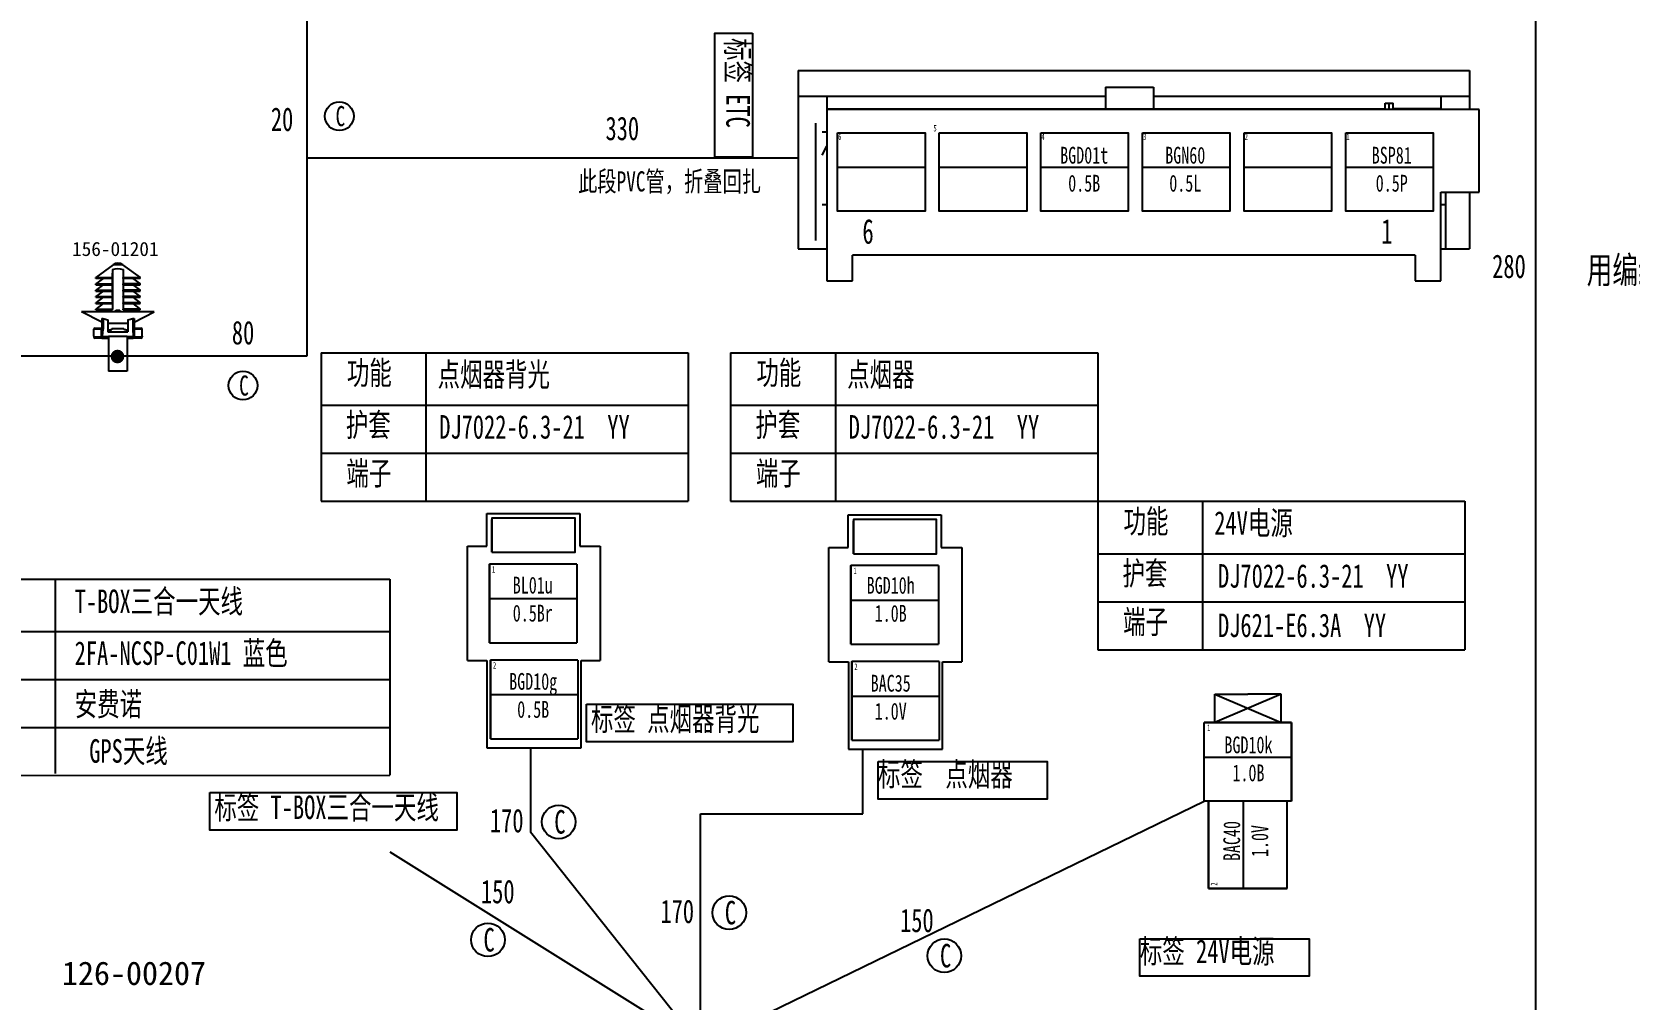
# Model space of a CAD drawing. Header units: millimetres. Extents: x 1543 to 5748, y 1576 to 2417.
# Drawn here: x 4162.4 to 4399.9, y 2017.8 to 2161.8 of the extents above; entities that cross this region are included whole.
import ezdxf

# ---------------------------------------------------------------- set-up
doc = ezdxf.new("R2010")
doc.units = ezdxf.units.MM
doc.layers.get('0').update_dxf_attribs({"lineweight": 25})
doc.layers.add('11文本层', color=255, linetype='Continuous')
for name, color, linetype, lineweight in [('1轮廓实线层', 7, 'Continuous', 50), ('5剖面线层', 1, 'Continuous', 25), ('6文字层', 3, 'Continuous', 25), ('_0', 7, 'Continuous', 25)]:
    doc.layers.add(name, color=color, linetype=linetype, lineweight=lineweight)
doc.styles.add('HZ', font='SimSun.ttf', dxfattribs={"width": 0.67, "height": 4})
doc.styles.get("Standard").update_dxf_attribs({"font": ''})
doc.styles.add('仿宋体', font='', dxfattribs={"width": 0.7, "height": 3.5})
doc.styles.add('仿宋体GB2312', font='', dxfattribs={"width": 0.7})
doc.styles.add('标准', font='fangsong.ttf', dxfattribs={"width": 0.7, "height": 3.5})
doc.styles.get('Standard').set_extended_font_data('SimSun')
doc.styles.get('仿宋体').set_extended_font_data('SimSun')
doc.styles.get('仿宋体GB2312').set_extended_font_data('SimSun')

msp = doc.modelspace()

# ---------------------------------------------------------------- hatches: boundary and pattern name
at = {"layer": '5剖面线层', "linetype": 'ByBlock', "lineweight": -2}
h = msp.add_hatch(color=1, dxfattribs=at)
h.dxf.hatch_style = 1
edge = h.paths.add_edge_path()
edge.add_ellipse((4175.1, 2113.47), major_axis=(0, -1.02), ratio=1, start_angle=0, end_angle=360, ccw=False)

# ---------------------------------------------------------------- linework, layer by layer
at = {"linetype": 'ByBlock', "lineweight": -3}
msp.add_line((4276.34, 2156.03), (4276.34, 2129.49), dxfattribs=at)
for p, q in [((4276.34, 2156.03), (4376.18, 2156.03)), ((4376.18, 2156.03), (4376.18, 2150.25)), ((4276.34, 2152.24), (4322.06, 2152.24)), ((4280.6, 2152.24), (4280.6, 2124.75)), ((4322.06, 2153.57), (4322.06, 2150.35)), ((4322.06, 2153.57), (4329.16, 2153.57)), ((4329.16, 2153.57), (4329.16, 2150.35)), ((4329.16, 2152.24), (4376.18, 2152.24)), ((4371.92, 2152.24), (4371.92, 2150.25)), ((4280.6, 2150.35), (4363.62, 2150.35)), ((4377.6, 2150.25), (4280.6, 2150.25)), ((4363.62, 2151.2), (4364.81, 2151.2)), ((4363.62, 2150.25), (4363.62, 2151.2)), ((4364.21, 2150.25), (4364.21, 2151.2)), ((4364.81, 2150.25), (4364.81, 2151.2)), ((4371.92, 2150.35), (4364.81, 2150.35)), ((4377.6, 2137.93), (4377.6, 2150.25)), ((4278.95, 2130.75), (4278.95, 2148.19)), ((4279.89, 2146.93), (4280.6, 2146.93)), ((4279.89, 2143.43), (4280.6, 2144.8)), ((4295.21, 2141.58), (4282.21, 2141.58)), ((4310.32, 2141.58), (4297.32, 2141.58)), ((4325.44, 2141.58), (4312.44, 2141.58)), ((4340.56, 2141.58), (4327.56, 2141.58)), ((4355.67, 2141.58), (4342.67, 2141.58)), ((4370.79, 2141.58), (4357.79, 2141.58)), ((4371.92, 2137.93), (4377.6, 2137.93)), ((4371.92, 2124.75), (4371.92, 2137.93)), ((4372.63, 2137.93), (4372.63, 2129.49)), ((4376.18, 2137.93), (4376.18, 2129.49)), ((4280.6, 2136.03), (4279.89, 2136.03)), ((4372.63, 2136.03), (4371.92, 2136.03)), ((4276.34, 2129.49), (4280.6, 2129.49)), ((4284.4, 2124.75), (4284.4, 2128.54)), ((4368.12, 2128.54), (4284.4, 2128.54)), ((4368.12, 2128.54), (4368.12, 2124.75)), ((4371.92, 2129.49), (4376.18, 2129.49)), ((4280.6, 2124.75), (4284.4, 2124.75)), ((4368.12, 2124.75), (4371.92, 2124.75)), ((4230.44, 2082.64), (4230.44, 2070.87)), ((4230.44, 2082.64), (4243.44, 2082.64)), ((4230.44, 2070.87), (4230.44, 2082.57)), ((4243.44, 2082.57), (4243.44, 2070.87)), ((4284.19, 2082.43), (4284.19, 2070.66)), ((4284.19, 2082.43), (4297.19, 2082.43)), ((4284.19, 2070.66), (4284.19, 2082.36)), ((4297.19, 2082.36), (4297.19, 2070.66)), ((4230.44, 2077.44), (4243.44, 2077.44)), ((4284.19, 2077.23), (4297.19, 2077.23)), ((4230.44, 2070.87), (4243.44, 2070.87)), ((4284.19, 2070.66), (4297.19, 2070.66)), ((4230.57, 2068.35), (4230.57, 2056.59)), ((4230.57, 2068.35), (4243.57, 2068.35)), ((4230.57, 2056.59), (4230.57, 2068.29)), ((4243.57, 2068.29), (4243.57, 2056.59)), ((4284.32, 2068.14), (4284.32, 2056.38)), ((4284.32, 2068.14), (4297.32, 2068.14)), ((4284.32, 2056.38), (4284.32, 2068.08)), ((4297.32, 2068.08), (4297.32, 2056.38)), ((4230.57, 2063.15), (4243.57, 2063.15)), ((4284.32, 2062.94), (4297.32, 2062.94)), ((4338.3, 2059.01), (4338.3, 2063.22)), ((4338.3, 2063.22), (4343.22, 2063.22)), ((4338.3, 2063.22), (4348.15, 2059.01)), ((4348.15, 2063.22), (4338.3, 2059.01)), ((4348.15, 2063.22), (4343.22, 2063.22)), ((4348.15, 2059.01), (4348.15, 2063.22)), ((4336.72, 2047.31), (4336.72, 2059.01)), ((4336.72, 2059.01), (4349.72, 2059.01)), ((4349.72, 2059.01), (4336.72, 2059.01)), ((4338.3, 2059.01), (4348.15, 2059.01)), ((4349.72, 2047.31), (4349.72, 2059.01)), ((4349.72, 2059.01), (4349.72, 2047.31)), ((4230.57, 2056.59), (4243.57, 2056.59)), ((4284.32, 2056.38), (4297.32, 2056.38)), ((4349.72, 2053.81), (4336.72, 2053.81)), ((4349.72, 2047.31), (4336.72, 2047.31)), ((4337.37, 2047.31), (4337.37, 2034.31)), ((4337.37, 2034.31), (4337.37, 2047.31)), ((4349.07, 2047.31), (4337.37, 2047.31)), ((4337.37, 2047.31), (4337.37, 2034.31)), ((4342.57, 2034.31), (4342.57, 2047.31)), ((4349.07, 2034.31), (4349.07, 2047.31)), ((4349.07, 2034.31), (4337.37, 2034.31)), ((4337.37, 2034.31), (4349.07, 2034.31))]:
    msp.add_line(p, q)
at = {"color": 1}
for p, q in [((4174.44, 2127.14), (4171.86, 2125.21)), ((4174.38, 2126.41), (4174.38, 2125.21)), ((4175.16, 2127.14), (4174.44, 2127.14)), ((4175.87, 2127.14), (4175.16, 2127.14)), ((4175.87, 2127.14), (4178.46, 2125.21)), ((4175.94, 2126.41), (4175.94, 2125.21)), ((4171.86, 2125.21), (4174.38, 2125.21)), ((4171.86, 2125.09), (4171.86, 2125.21)), ((4174.38, 2125.09), (4171.86, 2125.09)), ((4172.95, 2125.09), (4171.86, 2124.28)), ((4171.86, 2124.28), (4174.38, 2124.28)), ((4171.86, 2124.16), (4171.86, 2124.28)), ((4172.95, 2124.16), (4171.86, 2123.34)), ((4171.86, 2124.16), (4174.38, 2124.16)), ((4172.95, 2125.09), (4172.3, 2125.09)), ((4172.95, 2124.16), (4172.3, 2124.16)), ((4174.38, 2125.39), (4174.38, 2125.88)), ((4174.38, 2125.39), (4174.38, 2124.28)), ((4174.38, 2125.09), (4174.38, 2125.21)), ((4174.38, 2124.46), (4174.38, 2124.94)), ((4174.38, 2124.46), (4174.38, 2123.34)), ((4174.38, 2124.16), (4174.38, 2124.28)), ((4174.38, 2123.52), (4174.38, 2124.01)), ((4175.94, 2125.21), (4178.46, 2125.21)), ((4175.94, 2125.09), (4175.94, 2125.21)), ((4175.94, 2125.09), (4175.94, 2124.28)), ((4178.46, 2125.09), (4175.94, 2125.09)), ((4175.94, 2124.16), (4175.94, 2124.28)), ((4178.46, 2124.28), (4175.94, 2124.28)), ((4175.94, 2124.16), (4175.94, 2123.34)), ((4175.94, 2124.16), (4178.46, 2124.16)), ((4177.36, 2125.09), (4178.46, 2124.28)), ((4177.36, 2124.16), (4178.46, 2123.34)), ((4178.46, 2125.09), (4178.46, 2125.21)), ((4178.46, 2124.16), (4178.46, 2124.28)), ((4171.86, 2123.34), (4174.38, 2123.34)), ((4171.86, 2123.22), (4171.86, 2123.34)), ((4172.95, 2123.22), (4171.86, 2122.4)), ((4171.86, 2123.22), (4174.38, 2123.22)), ((4171.86, 2122.4), (4174.38, 2122.4)), ((4171.86, 2122.28), (4171.86, 2122.4)), ((4172.95, 2122.28), (4171.86, 2121.47)), ((4171.86, 2122.28), (4174.38, 2122.28)), ((4171.86, 2121.47), (4174.38, 2121.47)), ((4171.86, 2121.35), (4171.86, 2121.47)), ((4172.95, 2121.35), (4171.86, 2120.53)), ((4171.86, 2121.35), (4174.38, 2121.35)), ((4172.95, 2123.22), (4172.3, 2123.22)), ((4172.95, 2122.28), (4172.3, 2122.28)), ((4172.95, 2121.35), (4172.3, 2121.35)), ((4174.38, 2123.52), (4174.38, 2122.4)), ((4174.38, 2123.22), (4174.38, 2123.34)), ((4174.38, 2122.58), (4174.38, 2123.07)), ((4174.38, 2122.58), (4174.38, 2121.47)), ((4174.38, 2122.28), (4174.38, 2122.4)), ((4174.38, 2121.65), (4174.38, 2122.14)), ((4174.38, 2121.65), (4174.38, 2120.53)), ((4174.38, 2121.35), (4174.38, 2121.47)), ((4175.94, 2123.22), (4175.94, 2123.34)), ((4178.46, 2123.34), (4175.94, 2123.34)), ((4175.94, 2123.22), (4175.94, 2122.4)), ((4175.94, 2123.22), (4178.46, 2123.22)), ((4175.94, 2122.28), (4175.94, 2122.4)), ((4178.46, 2122.4), (4175.94, 2122.4)), ((4175.94, 2122.28), (4175.94, 2121.47)), ((4175.94, 2122.28), (4178.46, 2122.28)), ((4175.94, 2121.35), (4175.94, 2121.47)), ((4178.46, 2121.47), (4175.94, 2121.47)), ((4175.94, 2121.35), (4175.94, 2120.53)), ((4175.94, 2121.35), (4178.46, 2121.35)), ((4177.36, 2123.22), (4178.46, 2122.4)), ((4177.36, 2122.28), (4178.46, 2121.47)), ((4177.36, 2121.35), (4178.46, 2120.53)), ((4178.46, 2123.22), (4178.46, 2123.34)), ((4178.46, 2122.28), (4178.46, 2122.4)), ((4178.46, 2121.35), (4178.46, 2121.47)), ((4180.56, 2120.11), (4169.76, 2120.11)), ((4172.76, 2118.58), (4169.76, 2120.11)), ((4171.86, 2120.53), (4174.38, 2120.53)), ((4171.86, 2120.41), (4171.86, 2120.53)), ((4171.86, 2120.41), (4174.38, 2120.41)), ((4173.36, 2120.41), (4172.3, 2120.41)), ((4172.76, 2119.14), (4172.95, 2119.14)), ((4172.76, 2119.14), (4172.76, 2117.71)), ((4172.95, 2119.14), (4172.95, 2117.71)), ((4173.24, 2120.29), (4173.24, 2120.11)), ((4173.3, 2120.35), (4173.38, 2120.35)), ((4173.36, 2120.35), (4173.36, 2120.41)), ((4173.38, 2120.11), (4173.38, 2120.35)), ((4173.66, 2118.93), (4173.66, 2117.13)), ((4174.16, 2120.11), (4174.16, 2120.41)), ((4174.38, 2120.41), (4174.38, 2120.53)), ((4174.86, 2120.29), (4174.86, 2120.35)), ((4174.86, 2120.35), (4175.46, 2120.35)), ((4174.86, 2120.29), (4174.86, 2120.11)), ((4174.86, 2120.29), (4175.46, 2120.29)), ((4175.46, 2120.29), (4175.46, 2120.35)), ((4175.46, 2120.29), (4175.46, 2120.11)), ((4175.94, 2120.41), (4175.94, 2120.53)), ((4178.46, 2120.53), (4175.94, 2120.53)), ((4175.94, 2120.41), (4178.46, 2120.41)), ((4176.12, 2120.41), (4176.1, 2120.11)), ((4176.66, 2118.93), (4176.66, 2117.13)), ((4176.93, 2120.11), (4176.93, 2120.35)), ((4176.93, 2120.35), (4177.02, 2120.35)), ((4176.96, 2120.35), (4176.96, 2120.41)), ((4177.08, 2120.29), (4177.08, 2120.11)), ((4177.37, 2119.14), (4177.56, 2119.14)), ((4177.37, 2119.14), (4177.37, 2117.71)), ((4177.56, 2118.58), (4180.56, 2120.11)), ((4177.56, 2119.14), (4177.56, 2117.7)), ((4178.46, 2120.41), (4178.46, 2120.53)), ((4172.69, 2117.53), (4171.56, 2117.53)), ((4171.56, 2116.51), (4171.56, 2117.53)), ((4171.56, 2116.51), (4171.56, 2116.39)), ((4171.74, 2117.71), (4172.76, 2117.71)), ((4172.69, 2117.53), (4172.89, 2117.53)), ((4172.69, 2117.53), (4172.69, 2116.51)), ((4172.69, 2116.51), (4172.69, 2116.39)), ((4172.89, 2116.51), (4172.95, 2117.53)), ((4172.89, 2116.39), (4172.89, 2116.51)), ((4172.95, 2117.71), (4172.95, 2117.53)), ((4173.96, 2118.37), (4173.66, 2118.37)), ((4173.66, 2117.13), (4173.96, 2117.13)), ((4176.54, 2116.46), (4173.78, 2116.46)), ((4173.78, 2116.46), (4173.78, 2111.29)), ((4176.36, 2118.37), (4173.96, 2118.37)), ((4173.96, 2117.13), (4176.36, 2117.13)), ((4174.26, 2117.65), (4176.06, 2117.65)), ((4174.26, 2117.53), (4174.26, 2117.65)), ((4176.06, 2117.53), (4176.06, 2117.65)), ((4176.66, 2118.37), (4176.36, 2118.37)), ((4176.36, 2117.13), (4176.66, 2117.13)), ((4176.54, 2116.46), (4176.54, 2111.29)), ((4177.37, 2117.71), (4177.37, 2117.53)), ((4177.37, 2117.53), (4177.42, 2116.51)), ((4177.63, 2117.53), (4177.42, 2117.53)), ((4177.42, 2116.51), (4177.42, 2116.39)), ((4177.56, 2117.71), (4178.58, 2117.71)), ((4178.76, 2117.53), (4177.63, 2117.53)), ((4177.63, 2116.51), (4177.63, 2117.53)), ((4177.63, 2116.39), (4177.63, 2116.51)), ((4178.76, 2116.51), (4178.76, 2117.53)), ((4178.76, 2116.51), (4178.76, 2116.39)), ((4171.56, 2116.39), (4172.69, 2116.39)), ((4172.81, 2116.21), (4171.74, 2116.21)), ((4172.69, 2116.39), (4172.89, 2116.39)), ((4172.89, 2116.21), (4172.81, 2116.21)), ((4173.78, 2116.39), (4172.89, 2116.39)), ((4172.89, 2116.21), (4172.89, 2116.39)), ((4172.89, 2116.21), (4173.78, 2116.21)), ((4177.42, 2116.39), (4176.54, 2116.39)), ((4176.54, 2116.21), (4177.42, 2116.21)), ((4177.63, 2116.39), (4177.42, 2116.39)), ((4177.42, 2116.21), (4177.42, 2116.39)), ((4177.5, 2116.21), (4177.42, 2116.21)), ((4178.58, 2116.21), (4177.5, 2116.21)), ((4177.63, 2116.39), (4178.76, 2116.39)), ((4176.54, 2111.29), (4173.78, 2111.29))]:
    msp.add_line(p, q, dxfattribs=at)
at = {"ltscale": 10}
for p, q in [((4230.02, 2090.12), (4243.84, 2090.12)), ((4230.02, 2085.26), (4230.02, 2090.12)), ((4243.84, 2090.12), (4243.84, 2085.27)), ((4283.77, 2089.91), (4297.59, 2089.91)), ((4283.77, 2085.05), (4283.77, 2089.91)), ((4297.59, 2089.91), (4297.59, 2085.06)), ((4227.17, 2068.25), (4227.17, 2085.26)), ((4227.17, 2085.26), (4230.02, 2085.26)), ((4243.84, 2085.27), (4246.91, 2085.27)), ((4246.91, 2085.27), (4246.91, 2068.25)), ((4280.92, 2068.03), (4280.92, 2085.05)), ((4280.92, 2085.05), (4283.77, 2085.05)), ((4297.59, 2085.06), (4300.66, 2085.06)), ((4300.66, 2085.06), (4300.66, 2068.03)), ((4227.17, 2068.25), (4230.05, 2068.25)), ((4230.05, 2068.25), (4230.05, 2055.26)), ((4244.06, 2055.26), (4244.06, 2068.25)), ((4244.06, 2068.25), (4246.91, 2068.25)), ((4280.92, 2068.03), (4283.8, 2068.03)), ((4283.8, 2068.03), (4283.8, 2055.05)), ((4297.81, 2055.05), (4297.81, 2068.03)), ((4297.81, 2068.03), (4300.66, 2068.03)), ((4230.05, 2055.26), (4244.06, 2055.26)), ((4283.8, 2055.05), (4297.81, 2055.05))]:
    msp.add_line(p, q, dxfattribs=at)
at = {"color": 0}
msp.add_line((4165.82, 2080.36), (4165.82, 2051.44), dxfattribs=at)
for points in [[(4282.21, 2146.78), (4295.21, 2146.78), (4295.21, 2135.08), (4282.21, 2135.08)], [(4297.32, 2146.78), (4310.32, 2146.78), (4310.32, 2135.08), (4297.32, 2135.08)], [(4312.44, 2146.78), (4325.44, 2146.78), (4325.44, 2135.08), (4312.44, 2135.08)], [(4327.56, 2146.78), (4340.56, 2146.78), (4340.56, 2135.08), (4327.56, 2135.08)], [(4342.67, 2146.78), (4355.67, 2146.78), (4355.67, 2135.08), (4342.67, 2135.08)], [(4357.79, 2146.78), (4370.79, 2146.78), (4370.79, 2135.08), (4357.79, 2135.08)]]:
    msp.add_lwpolyline(points, close=True)
at = {"color": 1}
for points in [[(4174.38, 2126.41), (4174.75, 2126.51), (4175.1, 2126.55)], [(4175.1, 2126.55), (4175.51, 2126.52), (4175.94, 2126.41)], [(4172.69, 2117.53), (4172.72, 2117.65), (4172.76, 2117.7)], [(4172.76, 2117.7), (4172.85, 2117.68), (4172.89, 2117.65)], [(4173.66, 2117.53), (4173.66, 2117.52), (4173.67, 2117.5), (4173.7, 2117.48), (4173.79, 2117.45), (4173.96, 2117.44)], [(4173.96, 2117.44), (4174.11, 2117.45), (4174.23, 2117.49), (4174.25, 2117.51), (4174.25, 2117.52), (4174.26, 2117.53)], [(4174.26, 2117.53), (4174.25, 2117.52), (4174.24, 2117.5), (4174.21, 2117.48), (4174.16, 2117.46)], [(4176.32, 2117.44), (4176.14, 2117.47), (4176.08, 2117.5), (4176.06, 2117.52), (4176.06, 2117.53)], [(4176.36, 2117.44), (4176.2, 2117.45), (4176.09, 2117.49), (4176.07, 2117.51), (4176.06, 2117.52), (4176.06, 2117.53)], [(4176.36, 2117.44), (4176.51, 2117.45), (4176.63, 2117.49), (4176.65, 2117.51), (4176.65, 2117.52), (4176.66, 2117.53)], [(4176.66, 2117.53), (4176.65, 2117.52), (4176.64, 2117.51), (4176.61, 2117.49), (4176.57, 2117.47)], [(4177.63, 2117.53), (4177.6, 2117.65), (4177.55, 2117.7)], [(4172.69, 2116.39), (4172.7, 2116.32), (4172.72, 2116.26), (4172.77, 2116.22), (4172.81, 2116.21)], [(4177.63, 2116.39), (4177.62, 2116.32), (4177.59, 2116.26), (4177.54, 2116.22), (4177.5, 2116.21)]]:
    msp.add_lwpolyline(points, dxfattribs=at)
at = {"ltscale": 10}
for points in [[(4230.8, 2084.33), (4243.18, 2084.33), (4243.18, 2089.42), (4230.8, 2089.42)], [(4230.8, 2084.33), (4230.8, 2084.33), (4230.8, 2089.22), (4230.8, 2089.22)], [(4230.8, 2084.33), (4230.8, 2084.33), (4230.8, 2089.22), (4230.8, 2089.22)], [(4284.55, 2084.11), (4296.93, 2084.11), (4296.93, 2089.21), (4284.55, 2089.21)], [(4284.55, 2084.11), (4284.55, 2084.11), (4284.55, 2089.01), (4284.55, 2089.01)], [(4284.55, 2084.11), (4284.55, 2084.11), (4284.55, 2089.01), (4284.55, 2089.01)]]:
    msp.add_lwpolyline(points, close=True, dxfattribs=at)
at = {"color": 1}
for centre, radius, start, end in [((4175.16, 2126.17), 1.2, 53.3437, 126.6563), ((4176.21, 2129.15), 10.53, 251.9381, 255.9562), ((4173.3, 2120.29), 0.06, 90, 180), ((4174.1, 2129.15), 10.53, 284.0438, 288.0619), ((4177.02, 2120.29), 0.06, 360, 90), ((4171.74, 2117.53), 0.18, 90.0051, 179.9891), ((4172.78, 2117.53), 0.168, 1.6909, 48.0317), ((4173.95, 2118.14), 0.699, 253.3064, 269.4791), ((4177.54, 2117.53), 0.168, 131.9793, 178.3229), ((4177.54, 2117.52), 0.181, 86.7895, 131.4835), ((4178.58, 2117.53), 0.18, 0.0109, 89.9949), ((4171.74, 2116.39), 0.18, 180.0109, 269.9933), ((4178.58, 2116.39), 0.18, 270.0067, 359.9891)]:
    msp.add_arc(centre, radius, start, end, dxfattribs=at)
at = {"layer": '11文本层'}
for p, q in [((4205.37, 2114.03), (4205.37, 2106.23)), ((4205.37, 2114.03), (4220.97, 2114.03)), ((4220.97, 2114.03), (4220.97, 2091.93)), ((4220.97, 2114.03), (4259.97, 2114.03)), ((4259.97, 2114.03), (4259.97, 2091.93)), ((4259.97, 2114.03), (4259.97, 2106.23)), ((4266.28, 2114.03), (4266.28, 2106.23)), ((4266.28, 2114.03), (4281.88, 2114.03)), ((4281.88, 2114.03), (4281.88, 2091.93)), ((4281.88, 2114.03), (4320.88, 2114.03)), ((4320.88, 2114.03), (4320.88, 2091.93)), ((4320.88, 2114.03), (4320.88, 2106.23)), ((4205.37, 2106.23), (4259.97, 2106.23)), ((4205.37, 2106.23), (4205.37, 2099.08)), ((4266.28, 2106.23), (4320.88, 2106.23)), ((4266.28, 2106.23), (4266.28, 2099.08)), ((4205.37, 2099.08), (4259.97, 2099.08)), ((4205.37, 2099.08), (4205.37, 2091.93)), ((4266.28, 2099.08), (4320.88, 2099.08)), ((4266.28, 2099.08), (4266.28, 2091.93)), ((4205.37, 2091.93), (4259.97, 2091.93)), ((4266.28, 2091.93), (4320.88, 2091.93)), ((4320.88, 2091.93), (4320.88, 2084.13)), ((4320.88, 2091.93), (4336.48, 2091.93)), ((4336.48, 2091.93), (4336.48, 2069.83)), ((4336.48, 2091.93), (4375.48, 2091.93)), ((4375.48, 2091.93), (4375.48, 2069.83)), ((4375.48, 2091.93), (4375.48, 2084.13)), ((4320.88, 2084.13), (4375.48, 2084.13)), ((4320.88, 2084.13), (4320.88, 2076.98)), ((4320.88, 2076.98), (4375.48, 2076.98)), ((4320.88, 2076.98), (4320.88, 2069.83)), ((4320.88, 2069.83), (4375.48, 2069.83))]:
    msp.add_line(p, q, dxfattribs=at)
at = {"layer": '11文本层', "color": 0}
for p, q in [((4151.68, 2080.36), (4167.28, 2080.36)), ((4167.28, 2080.36), (4215.63, 2080.36)), ((4215.63, 2080.36), (4215.63, 2051.18)), ((4151.68, 2072.56), (4215.63, 2072.56)), ((4151.68, 2065.41), (4215.63, 2065.41)), ((4151.68, 2058.26), (4215.63, 2058.26)), ((4151.68, 2051.11), (4215.63, 2051.18))]:
    msp.add_line(p, q, dxfattribs=at)
at = {"layer": '1轮廓实线层', "lineweight": -2}
for p, q in [((4386.06, 2010.83), (4386.06, 2250.24)), ((4203.31, 2113.57), (4203.31, 2197.8)), ((4261.79, 2010.89), (4336.72, 2047.31)), ((4261.79, 2010.89), (4261.79, 2045.39)), ((4261.79, 2010.89), (4236.51, 2042.66))]:
    msp.add_line(p, q, dxfattribs=at)
at = {"layer": '1轮廓实线层', "color": 2, "lineweight": -2}
msp.add_line((4203.31, 2143.06), (4276.34, 2143.06), dxfattribs=at)
at = {"layer": '1轮廓实线层', "color": 0, "lineweight": -2}
msp.add_line((3926.49, 2113.57), (4203.31, 2113.57), dxfattribs=at)
at = {"layer": '1轮廓实线层', "lineweight": -2}
for points in [[(4269.55, 2161.61), (4269.55, 2143.12), (4263.95, 2143.12), (4263.95, 2161.61)], [(4244.86, 2061.75), (4275.55, 2061.75), (4275.55, 2056.15), (4244.86, 2056.15)], [(4288.21, 2053.18), (4313.39, 2053.18), (4313.39, 2047.58), (4288.21, 2047.58)], [(4188.84, 2048.58), (4225.59, 2048.58), (4225.59, 2042.99), (4188.84, 2042.99)], [(4327.16, 2026.83), (4352.34, 2026.83), (4352.34, 2021.23), (4327.16, 2021.23)]]:
    msp.add_lwpolyline(points, close=True, dxfattribs=at)
at = {"layer": '_0', "lineweight": -3}
for p, q in [((4236.51, 2055.26), (4236.51, 2042.66)), ((4285.93, 2045.39), (4285.93, 2055.05)), ((4261.79, 2045.39), (4285.93, 2045.39)), ((4215.63, 2039.75), (4261.79, 2010.89))]:
    msp.add_line(p, q, dxfattribs=at)
at = {"layer": '_0'}
for centre, radius in [((4208.1, 2149.24), 2.14), ((4240.72, 2044.21), 2.5), ((4266.08, 2030.7), 2.5), ((4230.19, 2026.66), 2.5), ((4298.08, 2024.29), 2.5)]:
    msp.add_circle(centre, radius, dxfattribs=at)
at = {"layer": '_0', "color": 1}
msp.add_circle((4193.76, 2109.15), 2.14, dxfattribs=at)

# ---------------------------------------------------------------- texts
at = {"width": 0.6}
for s, p in [('5', (4296.46, 2146.96)), ('6', (4282.29, 2145.7)), ('4', (4312.52, 2145.7)), ('3', (4327.64, 2145.7)), ('2', (4342.75, 2145.7)), ('1', (4357.87, 2145.7)), ('1', (4230.81, 2081.31)), ('1', (4284.56, 2081.09)), ('2', (4230.94, 2067.02)), ('2', (4284.69, 2066.81)), ('1', (4337.16, 2057.74))]:
    msp.add_text(s, height=0.975, dxfattribs=at).set_placement(p)
at = {"style": 'HZ', "width": 0.67}
for s, p in [('6', (4285.89, 2130.25)), ('1', (4363.05, 2130.25))]:
    msp.add_text(s, height=3.69, dxfattribs=at).set_placement(p)
at = {"width": 0.6}
msp.add_text('2', height=0.975, rotation=90, dxfattribs=at).set_placement((4338.67, 2034.73))
at = {"char_height": 2.5, "width": 6.2163, "attachment_point": 1, "style": '标准'}
for s, insert in [('\\pxqc;BGD01t\\P0.5B', (4315.77, 2144.68)), ('\\pxqc;BGN60\\P0.5L', (4330.8, 2144.68)), ('\\pxqc;BSP81\\P0.5P', (4361.51, 2144.68)), ('\\pxqc;BL01u\\P0.5Br', (4233.76, 2080.7)), ('\\pxqc;BGD10h\\P1.0B', (4286.99, 2080.67)), ('\\pxqc;BGD10g\\P0.5B', (4233.82, 2066.37)), ('\\pxqc;BAC35\\P1.0V', (4286.99, 2066.1)), ('\\pxqc;BGD10k\\P1.0B', (4340.2, 2056.93))]:
    msp.add_mtext(s, dxfattribs=dict(at, insert=insert))
at = {"insert": (4339.57, 2038.26), "char_height": 2.5, "width": 6.2163, "attachment_point": 1, "rotation": 90, "style": '标准'}
msp.add_mtext('\\pxqc;BAC40\\P1.0V', dxfattribs=at)
at = {"layer": '11文本层', "style": '标准', "width": 0.7}
for s, p in [('功能', (4209.21, 2109.3)), ('功能', (4270.12, 2109.3)), ('护套', (4209.06, 2101.56)), ('护套', (4269.97, 2101.56)), ('端子', (4209.14, 2094.35)), ('端子', (4270.05, 2094.35)), ('功能', (4324.72, 2087.2)), ('护套', (4324.57, 2079.46)), ('端子', (4324.65, 2072.25))]:
    msp.add_text(s, height=3.5, dxfattribs=at).set_placement(p)
at = {"layer": '11文本层', "color": 0, "style": '标准', "width": 0.7}
msp.add_text('GPS天线', height=3.5, dxfattribs=at).set_placement((4170.9, 2053.02))
at = {"layer": '11文本层', "insert": (4269.15, 2160.86), "char_height": 3.5, "width": 27.0608, "attachment_point": 1, "rotation": 270, "style": '标准'}
msp.add_mtext('标签 ETC ', dxfattribs=at)
at = {"layer": '11文本层', "attachment_point": 1, "style": '标准'}
for s, insert, char_height, width in [('{\\C1;此段PVC管，折叠回扎}', (4243.61, 2141.04), 3, 32.364), ('点烟器背光', (4222.71, 2112.55), 3.5, 41.519), ('点烟器', (4283.62, 2112.55), 3.5, 41.519), ('DJ7022-6.3-21  YY', (4222.95, 2104.75), 3.5, 41.519), ('DJ7022-6.3-21  YY', (4283.85, 2104.75), 3.5, 41.519), ('24V电源', (4338.22, 2090.45), 3.5, 41.519), ('DJ7022-6.3-21  YY', (4338.78, 2082.57), 3.5, 41.519), ('DJ621-E6.3A  YY', (4338.78, 2075.22), 3.5, 41.519), ('标签 {\\fFangSong_GB2312|b0|i0|c134|p49;点烟器背光} ', (4245.52, 2061.3), 3.5, 27.0608), ('标签  {\\fFangSong_GB2312|b0|i0|c134|p49;点烟器}', (4288.21, 2053.05), 3.5, 27.0608), ('标签 T-BOX三合一天线 ', (4189.51, 2048.14), 3.5, 36.0785), ('标签 {\\fFangSong_GB2312|b0|i0|c134|p49;24V电源} ', (4327.16, 2026.71), 3.5, 27.0608)]:
    msp.add_mtext(s, dxfattribs=dict(at, insert=insert, char_height=char_height, width=width))
at = {"layer": '11文本层', "color": 2, "insert": (4393.61, 2128.35), "char_height": 4, "width": 46.931, "attachment_point": 1, "style": '标准'}
msp.add_mtext('用编织网，内部取消点缠', dxfattribs=at)
at = {"layer": '11文本层', "color": 0, "char_height": 3.5, "attachment_point": 1, "style": '标准'}
for s, insert, width in [('T-BOX三合一天线', (4168.73, 2078.79), 46.9018), ('2FA-NCSP-C01W1 蓝色', (4168.73, 2071.08), 41.519), ('安费诺', (4168.73, 2063.49), 41.519)]:
    msp.add_mtext(s, dxfattribs=dict(at, insert=insert, width=width))
at = {"layer": '6文字层', "color": 1, "lineweight": -2, "insert": (4166.84, 2023.44), "char_height": 3.5, "width": 22.9655, "attachment_point": 1}
msp.add_mtext('{\\fFangSong_GB2312|b0|i0|c134|p2;126-00207}', dxfattribs=at)
at = {"layer": '_0', "color": 2, "char_height": 3.5, "width": 5.9278, "attachment_point": 1, "style": '仿宋体'}
for s, insert in [('20', (4197.91, 2150.54)), ('330', (4247.68, 2149.17))]:
    msp.add_mtext(s, dxfattribs=dict(at, insert=insert))
at = {"layer": '_0', "attachment_point": 1}
for s, insert, char_height, width, style in [('C', (4207.54, 2150.75), 2.99, 2.0733, '仿宋体GB2312'), ('{\\C256;170}', (4230.49, 2046.16), 3.5, 7.4377, '仿宋体'), ('C', (4240.07, 2045.97), 3.5, 2.4249, '仿宋体GB2312'), ('150', (4229.16, 2035.6), 3.5, 5.9278, '仿宋体'), ('{\\C256;170}', (4255.85, 2032.65), 3.5, 7.4377, '仿宋体'), ('C', (4265.43, 2032.46), 3.5, 2.4249, '仿宋体GB2312'), ('150', (4291.49, 2031.31), 3.5, 5.9278, '仿宋体'), ('C', (4229.54, 2028.42), 3.5, 7.013, '仿宋体GB2312'), ('C', (4297.43, 2026.05), 3.5, 2.4249, '仿宋体GB2312')]:
    msp.add_mtext(s, dxfattribs=dict(at, insert=insert, char_height=char_height, width=width, style=style))
at = {"layer": '_0', "color": 1, "lineweight": -2, "insert": (4168.35, 2130.53), "char_height": 2.1, "width": 13.7793, "attachment_point": 1}
msp.add_mtext('{\\fFangSong_GB2312|b0|i0|c134|p2;156-01201}', dxfattribs=at)
at = {"layer": '_0', "color": 1, "attachment_point": 1}
for s, insert, char_height, width, style in [('280', (4379.55, 2128.65), 3.5, 5.9278, '仿宋体'), ('80', (4192.11, 2118.78), 3.5, 5.9278, '仿宋体'), ('C', (4193.2, 2110.65), 2.99, 2.0733, '仿宋体GB2312')]:
    msp.add_mtext(s, dxfattribs=dict(at, insert=insert, char_height=char_height, width=width, style=style))

doc.saveas('drawing.dxf')
